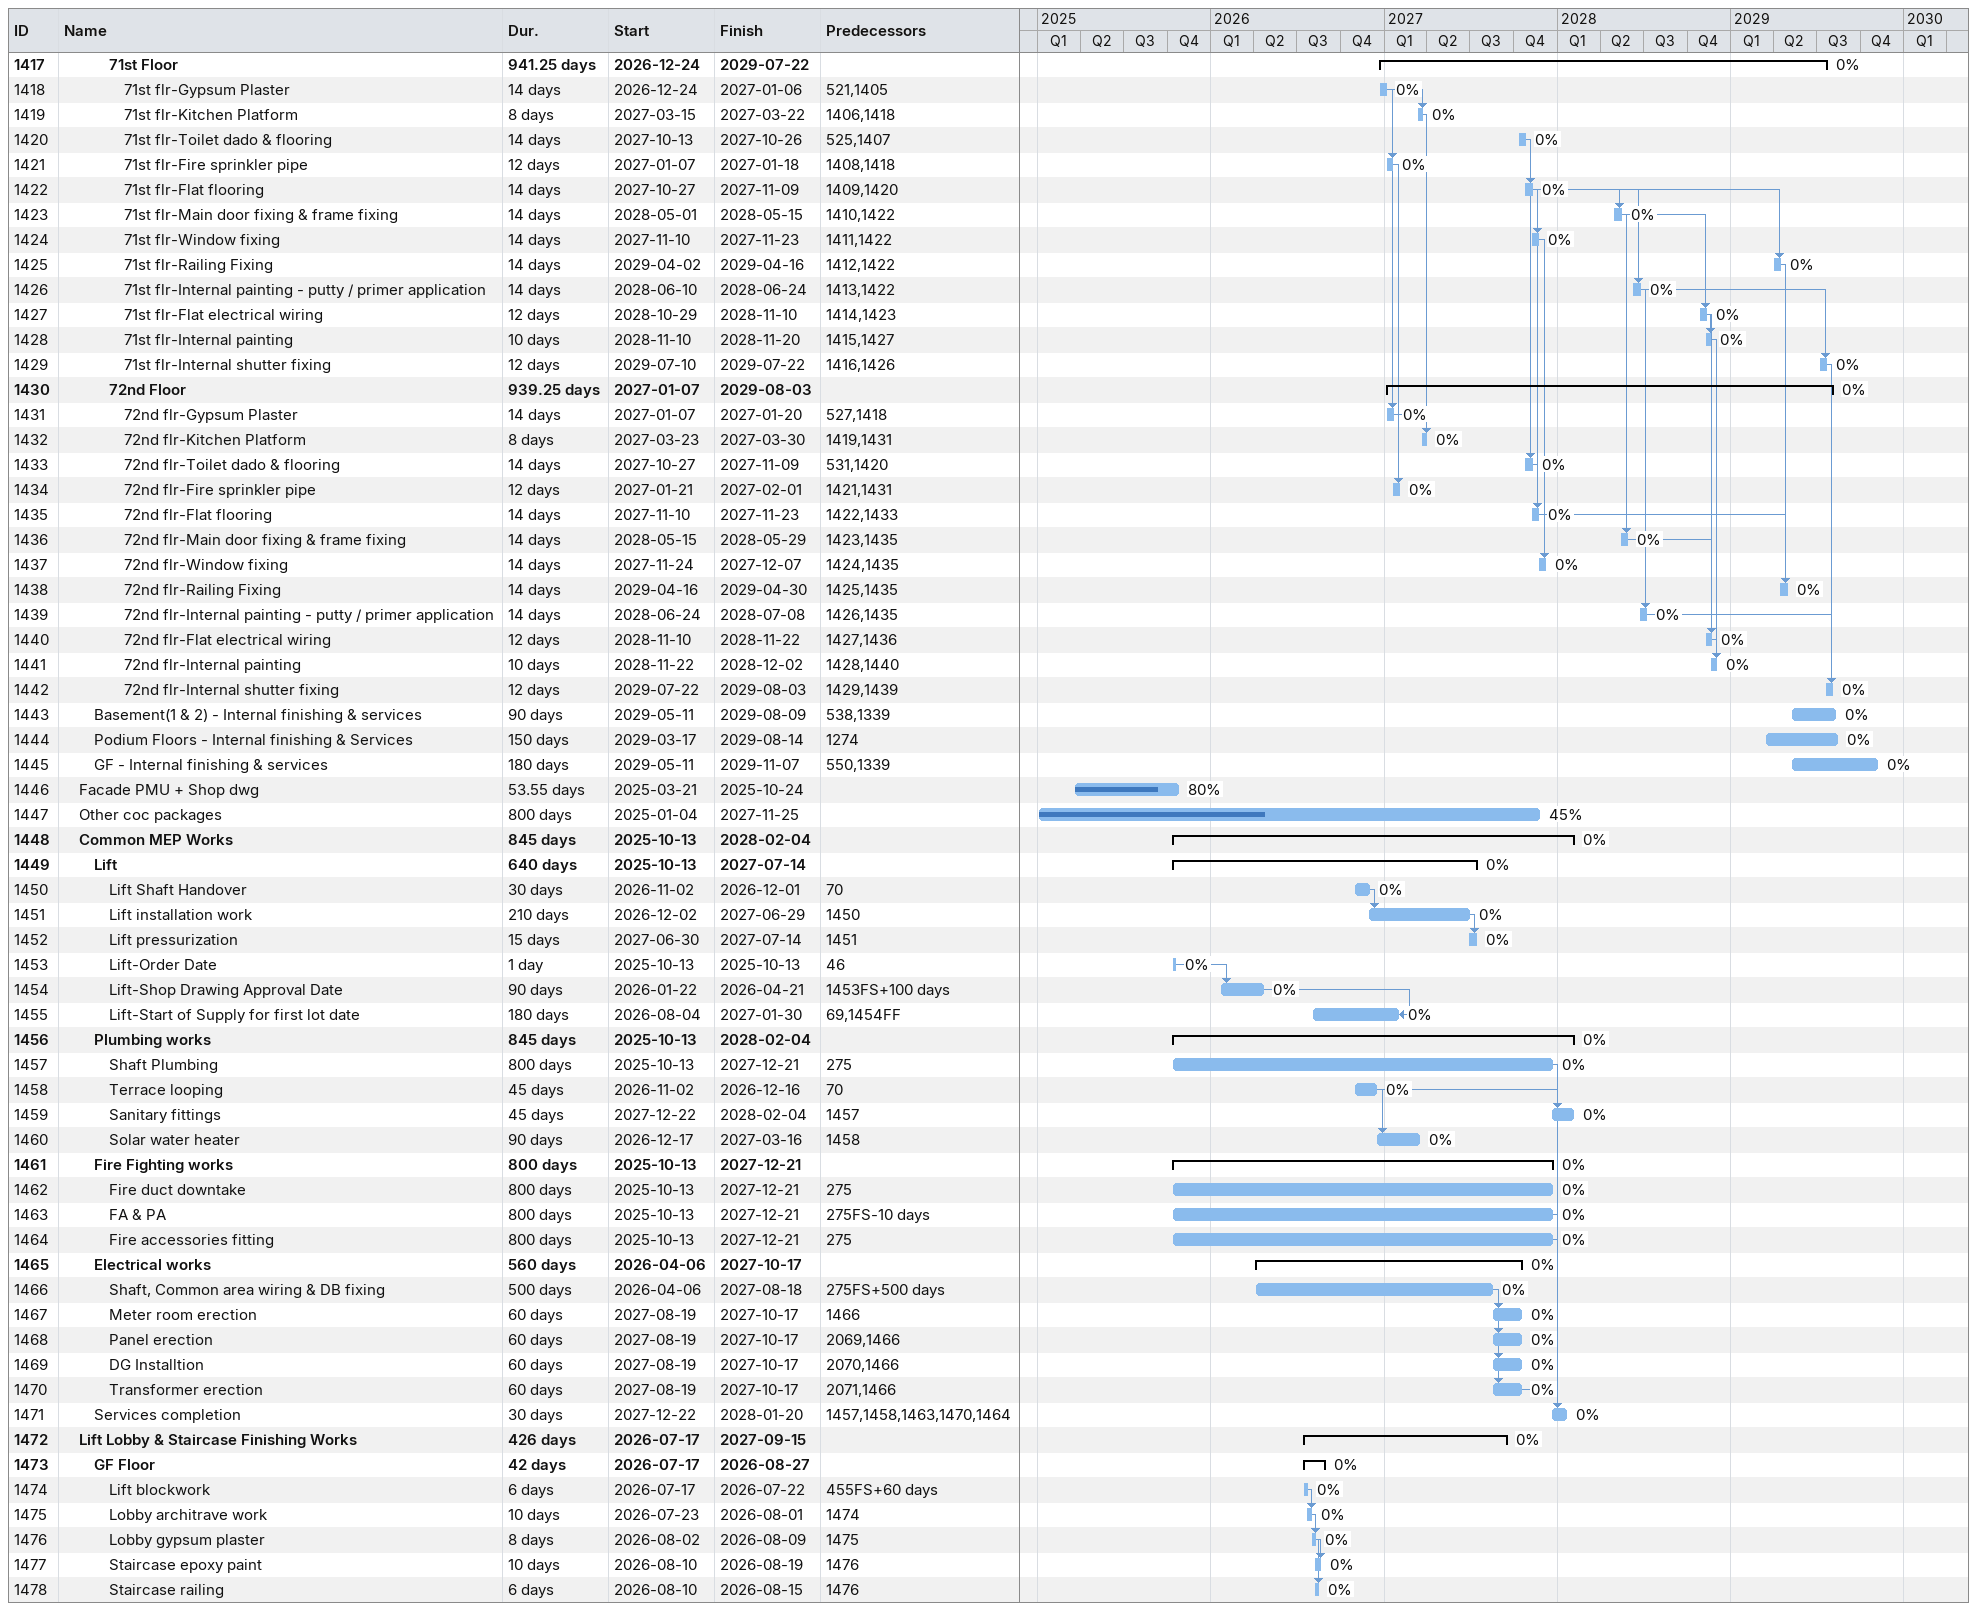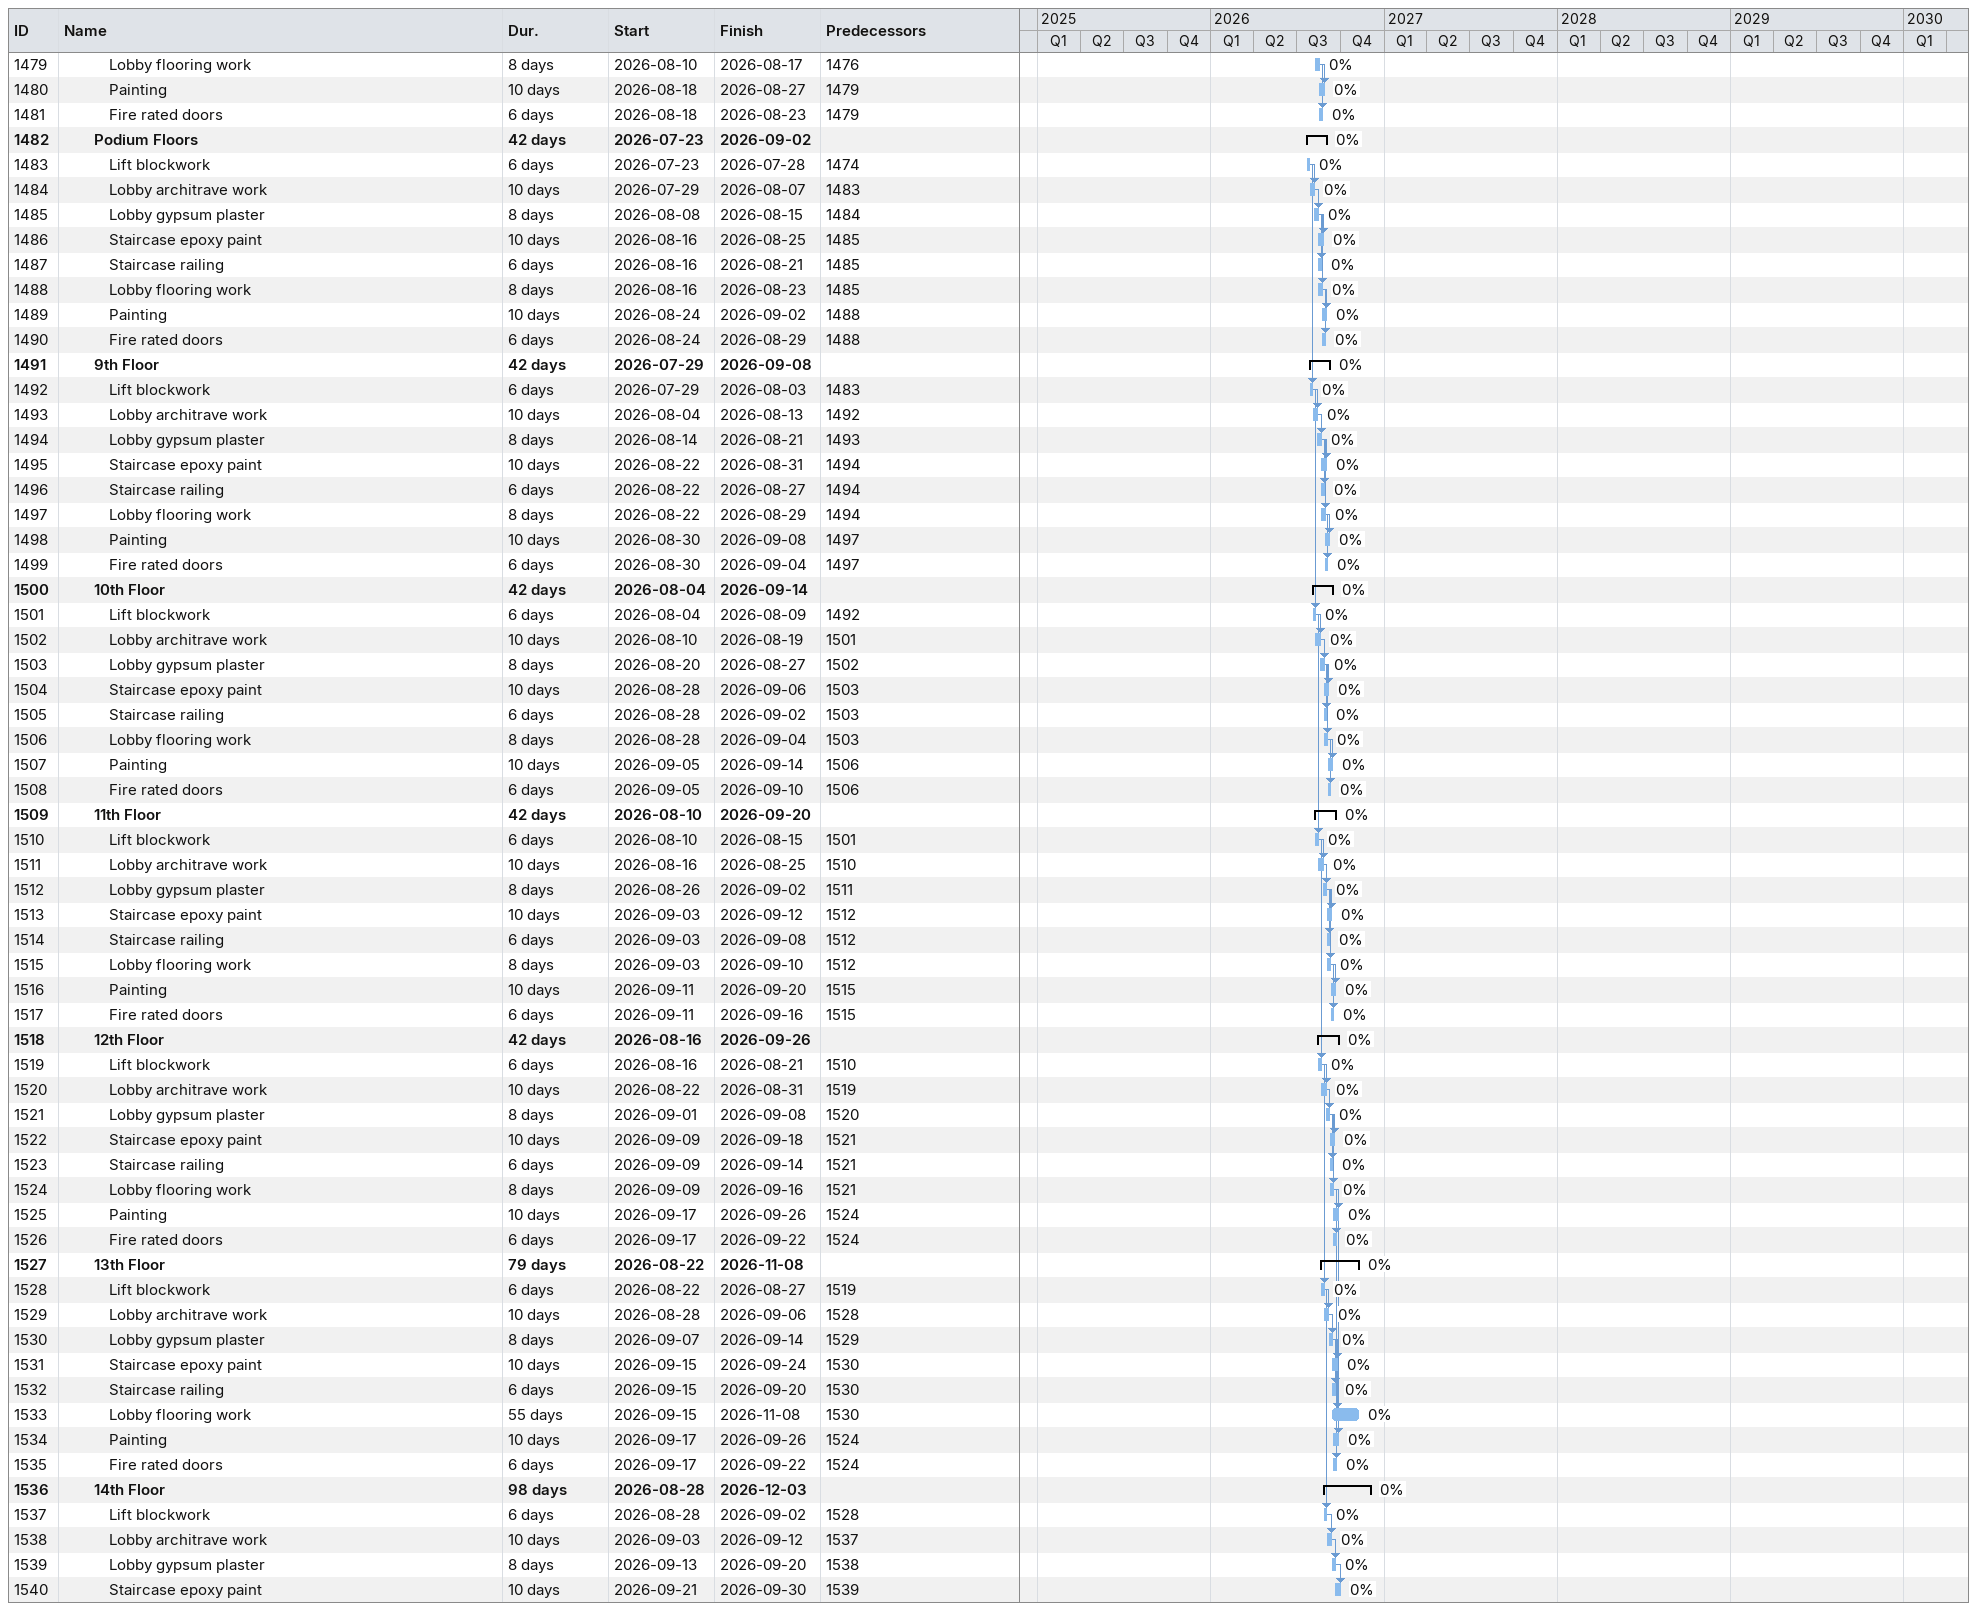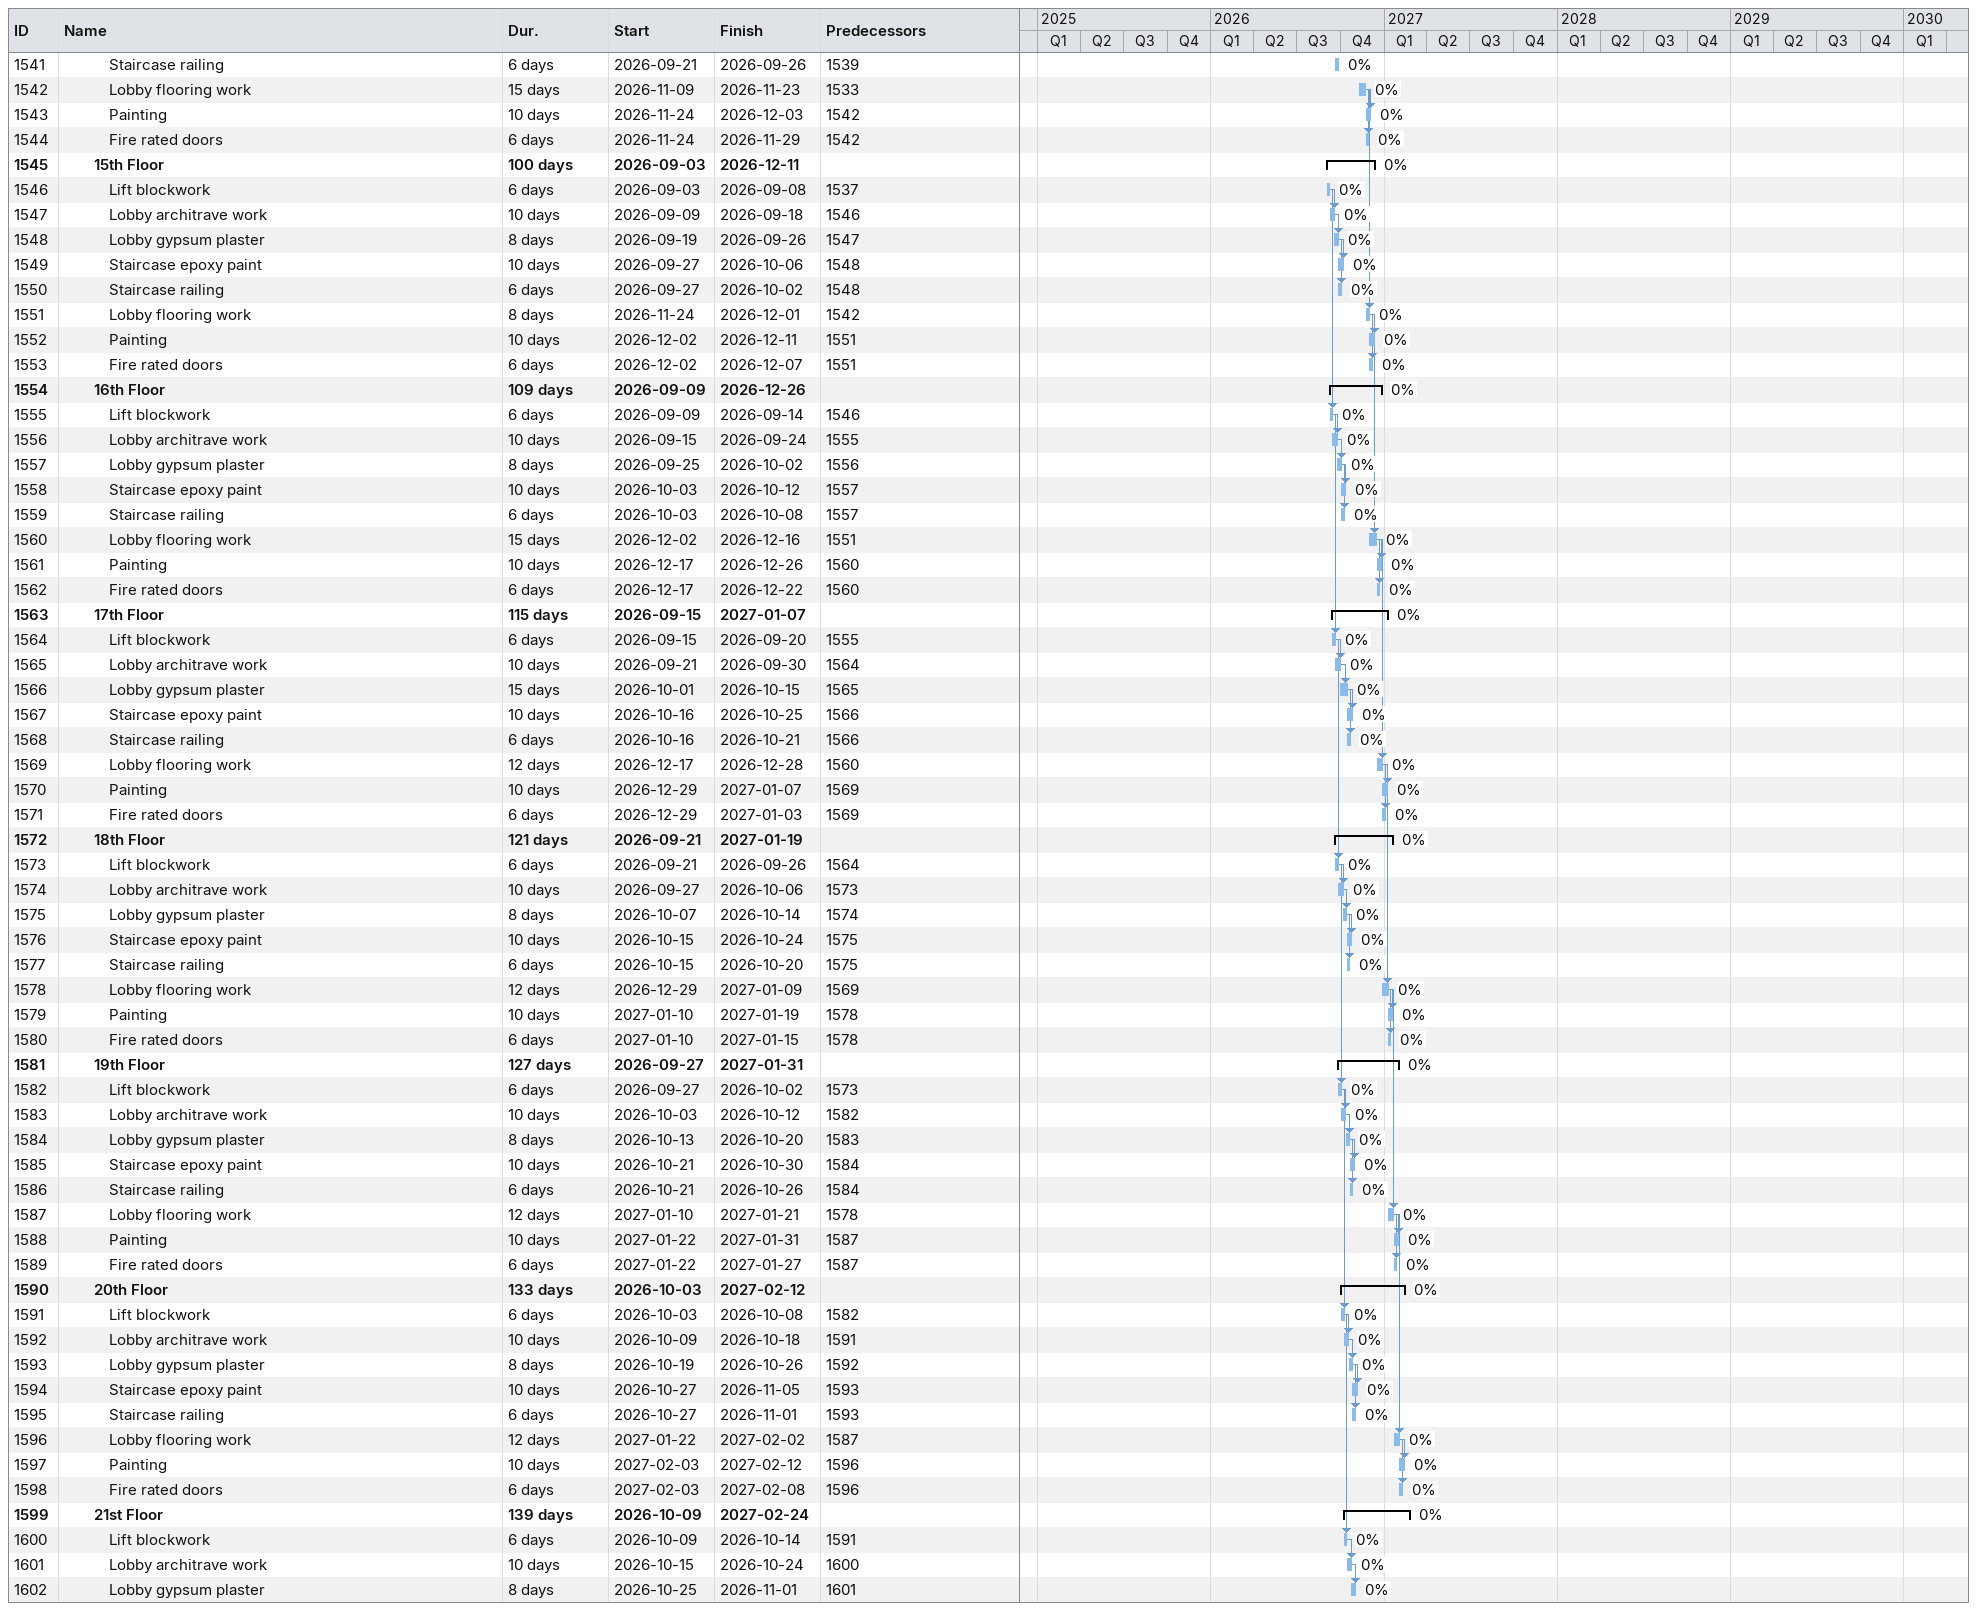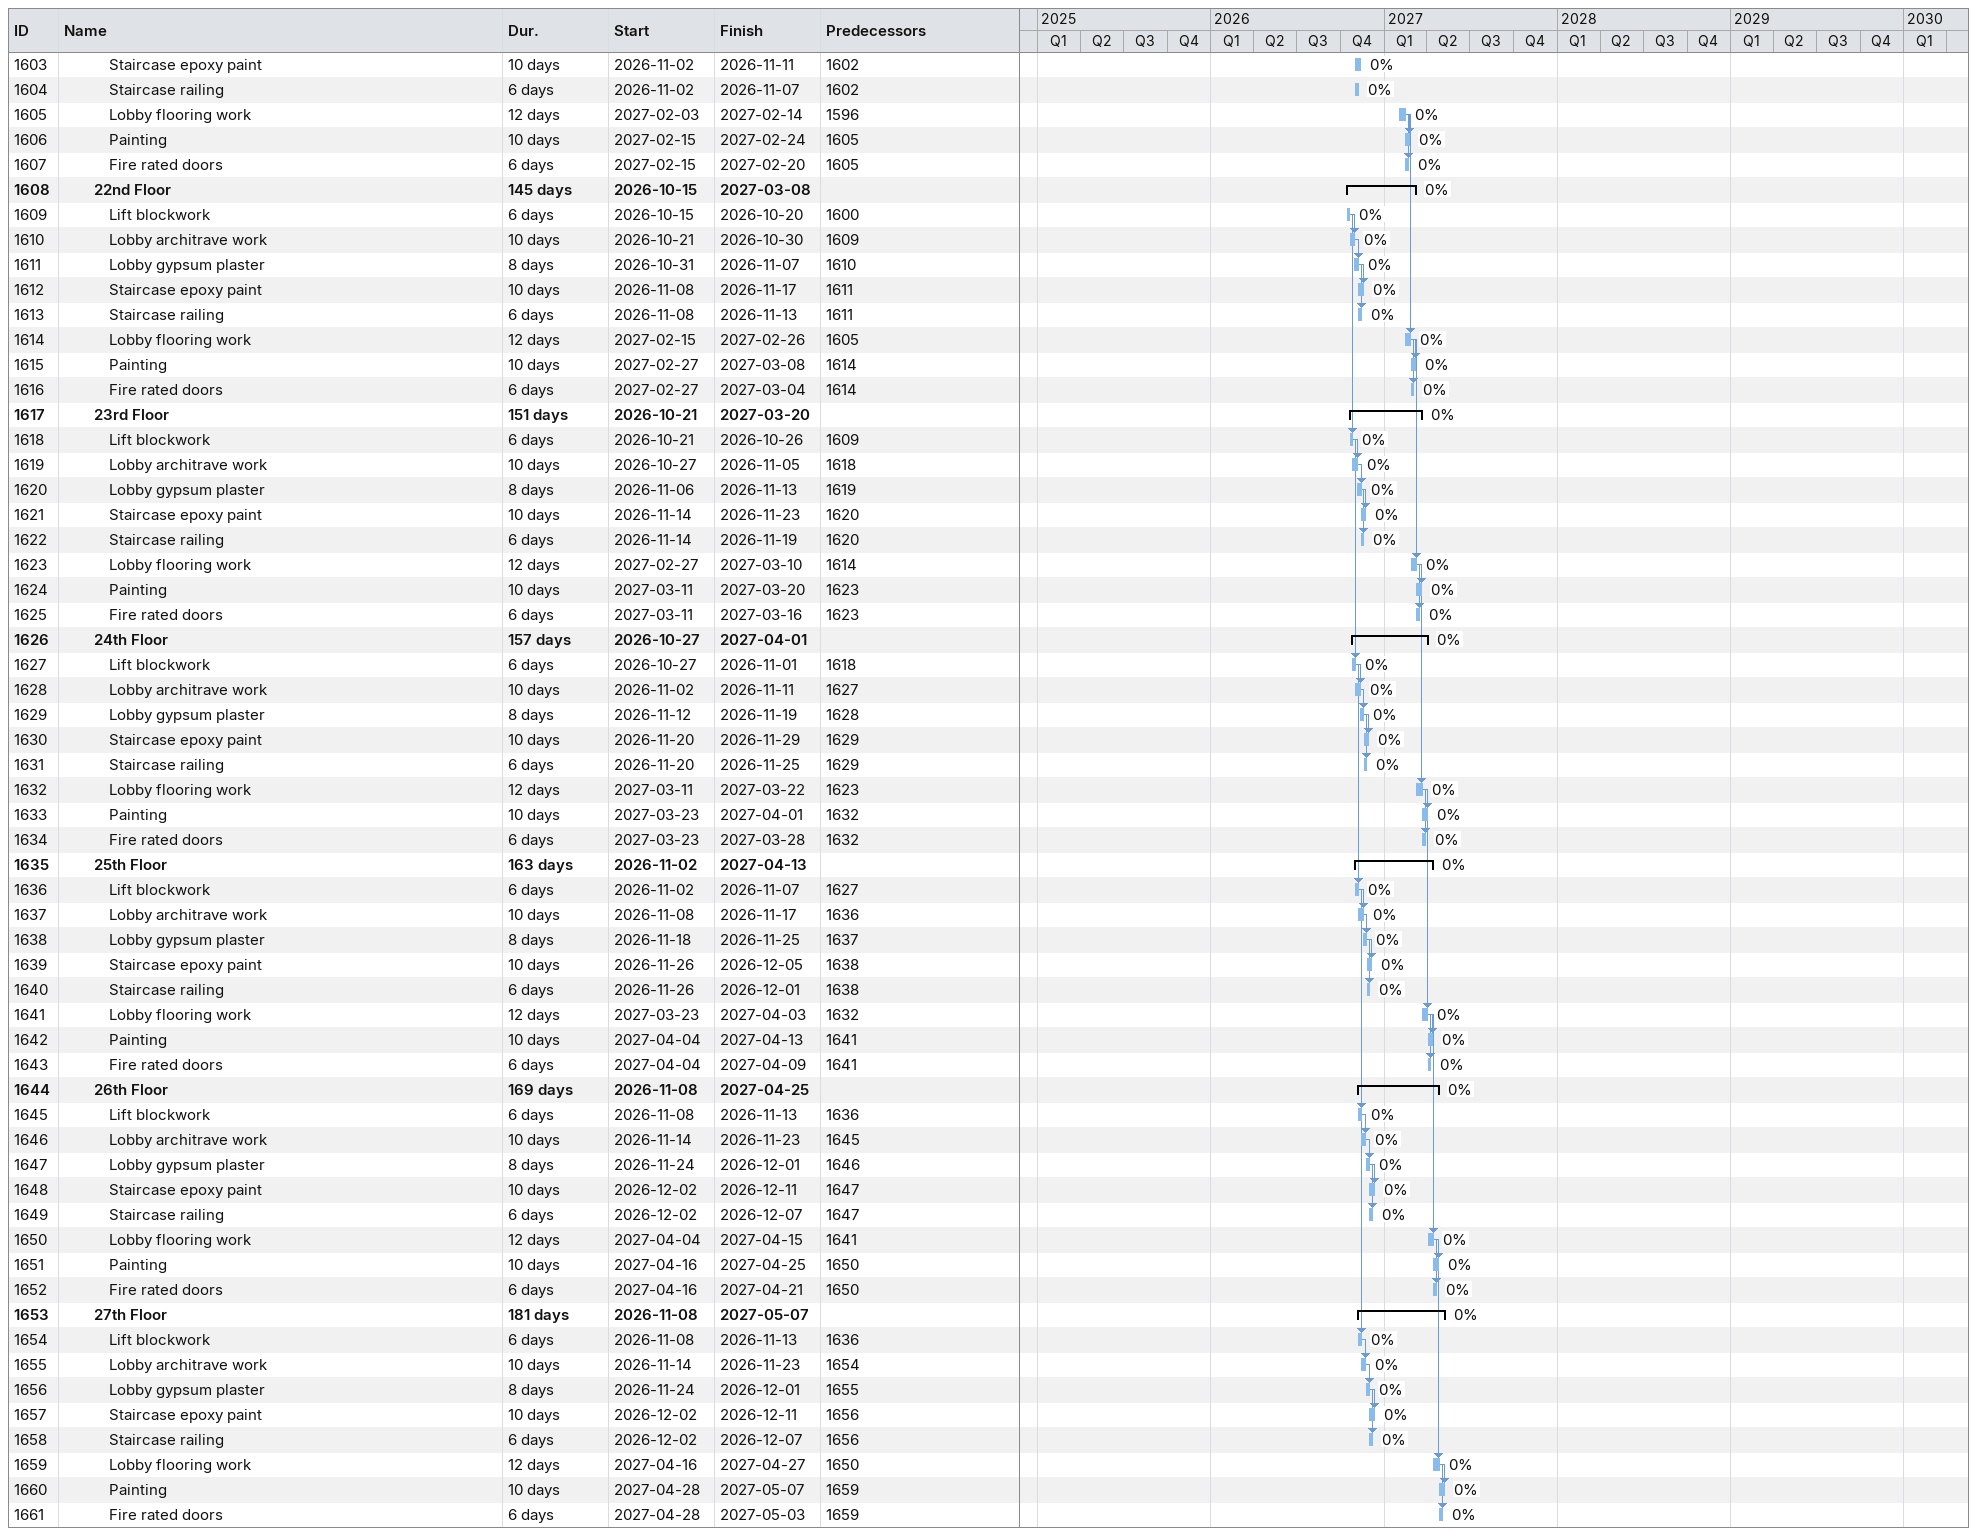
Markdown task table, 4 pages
| ID | Level | Task | Duration | Start | Finish | Predecessors | % complete |
|---|---|---|---|---|---|---|---|
| 1417 | 4 | **71st Floor** | 941.25d | 2026-12-24 | 2029-07-22 |  | 0 |
| 1418 | 5 | 71st flr-Gypsum Plaster | 14d | 2026-12-24 | 2027-01-06 | 521, 1405 | 0 |
| 1419 | 5 | 71st flr-Kitchen Platform | 8d | 2027-03-15 | 2027-03-22 | 1406, 1418 | 0 |
| 1420 | 5 | 71st flr-Toilet dado & flooring | 14d | 2027-10-13 | 2027-10-26 | 525, 1407 | 0 |
| 1421 | 5 | 71st flr-Fire sprinkler pipe | 12d | 2027-01-07 | 2027-01-18 | 1408, 1418 | 0 |
| 1422 | 5 | 71st flr-Flat flooring | 14d | 2027-10-27 | 2027-11-09 | 1409, 1420 | 0 |
| 1423 | 5 | 71st flr-Main door fixing & frame fixing | 14d | 2028-05-01 | 2028-05-15 | 1410, 1422 | 0 |
| 1424 | 5 | 71st flr-Window fixing | 14d | 2027-11-10 | 2027-11-23 | 1411, 1422 | 0 |
| 1425 | 5 | 71st flr-Railing Fixing | 14d | 2029-04-02 | 2029-04-16 | 1412, 1422 | 0 |
| 1426 | 5 | 71st flr-Internal painting - putty / primer application | 14d | 2028-06-10 | 2028-06-24 | 1413, 1422 | 0 |
| 1427 | 5 | 71st flr-Flat electrical wiring | 12d | 2028-10-29 | 2028-11-10 | 1414, 1423 | 0 |
| 1428 | 5 | 71st flr-Internal painting | 10d | 2028-11-10 | 2028-11-20 | 1415, 1427 | 0 |
| 1429 | 5 | 71st flr-Internal shutter fixing | 12d | 2029-07-10 | 2029-07-22 | 1416, 1426 | 0 |
| 1430 | 4 | **72nd Floor** | 939.25d | 2027-01-07 | 2029-08-03 |  | 0 |
| 1431 | 5 | 72nd flr-Gypsum Plaster | 14d | 2027-01-07 | 2027-01-20 | 527, 1418 | 0 |
| 1432 | 5 | 72nd flr-Kitchen Platform | 8d | 2027-03-23 | 2027-03-30 | 1419, 1431 | 0 |
| 1433 | 5 | 72nd flr-Toilet dado & flooring | 14d | 2027-10-27 | 2027-11-09 | 531, 1420 | 0 |
| 1434 | 5 | 72nd flr-Fire sprinkler pipe | 12d | 2027-01-21 | 2027-02-01 | 1421, 1431 | 0 |
| 1435 | 5 | 72nd flr-Flat flooring | 14d | 2027-11-10 | 2027-11-23 | 1422, 1433 | 0 |
| 1436 | 5 | 72nd flr-Main door fixing & frame fixing | 14d | 2028-05-15 | 2028-05-29 | 1423, 1435 | 0 |
| 1437 | 5 | 72nd flr-Window fixing | 14d | 2027-11-24 | 2027-12-07 | 1424, 1435 | 0 |
| 1438 | 5 | 72nd flr-Railing Fixing | 14d | 2029-04-16 | 2029-04-30 | 1425, 1435 | 0 |
| 1439 | 5 | 72nd flr-Internal painting - putty / primer application | 14d | 2028-06-24 | 2028-07-08 | 1426, 1435 | 0 |
| 1440 | 5 | 72nd flr-Flat electrical wiring | 12d | 2028-11-10 | 2028-11-22 | 1427, 1436 | 0 |
| 1441 | 5 | 72nd flr-Internal painting | 10d | 2028-11-22 | 2028-12-02 | 1428, 1440 | 0 |
| 1442 | 5 | 72nd flr-Internal shutter fixing | 12d | 2029-07-22 | 2029-08-03 | 1429, 1439 | 0 |
| 1443 | 3 | Basement(1 & 2) - Internal finishing & services | 90d | 2029-05-11 | 2029-08-09 | 538, 1339 | 0 |
| 1444 | 3 | Podium Floors - Internal finishing & Services | 150d | 2029-03-17 | 2029-08-14 | 1274 | 0 |
| 1445 | 3 | GF - Internal finishing & services | 180d | 2029-05-11 | 2029-11-07 | 550, 1339 | 0 |
| 1446 | 2 | Facade PMU + Shop dwg | 53.55d | 2025-03-21 | 2025-10-24 |  | 80 |
| 1447 | 2 | Other coc packages | 800d | 2025-01-04 | 2027-11-25 |  | 45 |
| 1448 | 2 | **Common MEP Works** | 845d | 2025-10-13 | 2028-02-04 |  | 0 |
| 1449 | 3 | **Lift** | 640d | 2025-10-13 | 2027-07-14 |  | 0 |
| 1450 | 4 | Lift Shaft Handover | 30d | 2026-11-02 | 2026-12-01 | 70 | 0 |
| 1451 | 4 | Lift installation work | 210d | 2026-12-02 | 2027-06-29 | 1450 | 0 |
| 1452 | 4 | Lift pressurization | 15d | 2027-06-30 | 2027-07-14 | 1451 | 0 |
| 1453 | 4 | Lift-Order Date | 1d | 2025-10-13 | 2025-10-13 | 46 | 0 |
| 1454 | 4 | Lift-Shop Drawing Approval Date | 90d | 2026-01-22 | 2026-04-21 | 1453FS+100d | 0 |
| 1455 | 4 | Lift-Start of Supply for first lot date | 180d | 2026-08-04 | 2027-01-30 | 69, 1454FF | 0 |
| 1456 | 3 | **Plumbing works** | 845d | 2025-10-13 | 2028-02-04 |  | 0 |
| 1457 | 4 | Shaft Plumbing | 800d | 2025-10-13 | 2027-12-21 | 275 | 0 |
| 1458 | 4 | Terrace looping | 45d | 2026-11-02 | 2026-12-16 | 70 | 0 |
| 1459 | 4 | Sanitary fittings | 45d | 2027-12-22 | 2028-02-04 | 1457 | 0 |
| 1460 | 4 | Solar water heater | 90d | 2026-12-17 | 2027-03-16 | 1458 | 0 |
| 1461 | 3 | **Fire Fighting works** | 800d | 2025-10-13 | 2027-12-21 |  | 0 |
| 1462 | 4 | Fire duct downtake | 800d | 2025-10-13 | 2027-12-21 | 275 | 0 |
| 1463 | 4 | FA & PA | 800d | 2025-10-13 | 2027-12-21 | 275FS-10d | 0 |
| 1464 | 4 | Fire accessories fitting | 800d | 2025-10-13 | 2027-12-21 | 275 | 0 |
| 1465 | 3 | **Electrical works** | 560d | 2026-04-06 | 2027-10-17 |  | 0 |
| 1466 | 4 | Shaft, Common area wiring & DB fixing | 500d | 2026-04-06 | 2027-08-18 | 275FS+500d | 0 |
| 1467 | 4 | Meter room erection | 60d | 2027-08-19 | 2027-10-17 | 1466 | 0 |
| 1468 | 4 | Panel erection | 60d | 2027-08-19 | 2027-10-17 | 2069, 1466 | 0 |
| 1469 | 4 | DG Installtion | 60d | 2027-08-19 | 2027-10-17 | 2070, 1466 | 0 |
| 1470 | 4 | Transformer erection | 60d | 2027-08-19 | 2027-10-17 | 2071, 1466 | 0 |
| 1471 | 3 | Services completion | 30d | 2027-12-22 | 2028-01-20 | 1457, 1458, 1463, 1470, 1464 | 0 |
| 1472 | 2 | **Lift Lobby & Staircase Finishing Works** | 426d | 2026-07-17 | 2027-09-15 |  | 0 |
| 1473 | 3 | **GF Floor** | 42d | 2026-07-17 | 2026-08-27 |  | 0 |
| 1474 | 4 | Lift blockwork | 6d | 2026-07-17 | 2026-07-22 | 455FS+60d | 0 |
| 1475 | 4 | Lobby architrave work | 10d | 2026-07-23 | 2026-08-01 | 1474 | 0 |
| 1476 | 4 | Lobby gypsum plaster | 8d | 2026-08-02 | 2026-08-09 | 1475 | 0 |
| 1477 | 4 | Staircase epoxy paint | 10d | 2026-08-10 | 2026-08-19 | 1476 | 0 |
| 1478 | 4 | Staircase railing | 6d | 2026-08-10 | 2026-08-15 | 1476 | 0 |
| 1479 | 4 | Lobby flooring work | 8d | 2026-08-10 | 2026-08-17 | 1476 | 0 |
| 1480 | 4 | Painting | 10d | 2026-08-18 | 2026-08-27 | 1479 | 0 |
| 1481 | 4 | Fire rated doors | 6d | 2026-08-18 | 2026-08-23 | 1479 | 0 |
| 1482 | 3 | **Podium Floors** | 42d | 2026-07-23 | 2026-09-02 |  | 0 |
| 1483 | 4 | Lift blockwork | 6d | 2026-07-23 | 2026-07-28 | 1474 | 0 |
| 1484 | 4 | Lobby architrave work | 10d | 2026-07-29 | 2026-08-07 | 1483 | 0 |
| 1485 | 4 | Lobby gypsum plaster | 8d | 2026-08-08 | 2026-08-15 | 1484 | 0 |
| 1486 | 4 | Staircase epoxy paint | 10d | 2026-08-16 | 2026-08-25 | 1485 | 0 |
| 1487 | 4 | Staircase railing | 6d | 2026-08-16 | 2026-08-21 | 1485 | 0 |
| 1488 | 4 | Lobby flooring work | 8d | 2026-08-16 | 2026-08-23 | 1485 | 0 |
| 1489 | 4 | Painting | 10d | 2026-08-24 | 2026-09-02 | 1488 | 0 |
| 1490 | 4 | Fire rated doors | 6d | 2026-08-24 | 2026-08-29 | 1488 | 0 |
| 1491 | 3 | **9th Floor** | 42d | 2026-07-29 | 2026-09-08 |  | 0 |
| 1492 | 4 | Lift blockwork | 6d | 2026-07-29 | 2026-08-03 | 1483 | 0 |
| 1493 | 4 | Lobby architrave work | 10d | 2026-08-04 | 2026-08-13 | 1492 | 0 |
| 1494 | 4 | Lobby gypsum plaster | 8d | 2026-08-14 | 2026-08-21 | 1493 | 0 |
| 1495 | 4 | Staircase epoxy paint | 10d | 2026-08-22 | 2026-08-31 | 1494 | 0 |
| 1496 | 4 | Staircase railing | 6d | 2026-08-22 | 2026-08-27 | 1494 | 0 |
| 1497 | 4 | Lobby flooring work | 8d | 2026-08-22 | 2026-08-29 | 1494 | 0 |
| 1498 | 4 | Painting | 10d | 2026-08-30 | 2026-09-08 | 1497 | 0 |
| 1499 | 4 | Fire rated doors | 6d | 2026-08-30 | 2026-09-04 | 1497 | 0 |
| 1500 | 3 | **10th Floor** | 42d | 2026-08-04 | 2026-09-14 |  | 0 |
| 1501 | 4 | Lift blockwork | 6d | 2026-08-04 | 2026-08-09 | 1492 | 0 |
| 1502 | 4 | Lobby architrave work | 10d | 2026-08-10 | 2026-08-19 | 1501 | 0 |
| 1503 | 4 | Lobby gypsum plaster | 8d | 2026-08-20 | 2026-08-27 | 1502 | 0 |
| 1504 | 4 | Staircase epoxy paint | 10d | 2026-08-28 | 2026-09-06 | 1503 | 0 |
| 1505 | 4 | Staircase railing | 6d | 2026-08-28 | 2026-09-02 | 1503 | 0 |
| 1506 | 4 | Lobby flooring work | 8d | 2026-08-28 | 2026-09-04 | 1503 | 0 |
| 1507 | 4 | Painting | 10d | 2026-09-05 | 2026-09-14 | 1506 | 0 |
| 1508 | 4 | Fire rated doors | 6d | 2026-09-05 | 2026-09-10 | 1506 | 0 |
| 1509 | 3 | **11th Floor** | 42d | 2026-08-10 | 2026-09-20 |  | 0 |
| 1510 | 4 | Lift blockwork | 6d | 2026-08-10 | 2026-08-15 | 1501 | 0 |
| 1511 | 4 | Lobby architrave work | 10d | 2026-08-16 | 2026-08-25 | 1510 | 0 |
| 1512 | 4 | Lobby gypsum plaster | 8d | 2026-08-26 | 2026-09-02 | 1511 | 0 |
| 1513 | 4 | Staircase epoxy paint | 10d | 2026-09-03 | 2026-09-12 | 1512 | 0 |
| 1514 | 4 | Staircase railing | 6d | 2026-09-03 | 2026-09-08 | 1512 | 0 |
| 1515 | 4 | Lobby flooring work | 8d | 2026-09-03 | 2026-09-10 | 1512 | 0 |
| 1516 | 4 | Painting | 10d | 2026-09-11 | 2026-09-20 | 1515 | 0 |
| 1517 | 4 | Fire rated doors | 6d | 2026-09-11 | 2026-09-16 | 1515 | 0 |
| 1518 | 3 | **12th Floor** | 42d | 2026-08-16 | 2026-09-26 |  | 0 |
| 1519 | 4 | Lift blockwork | 6d | 2026-08-16 | 2026-08-21 | 1510 | 0 |
| 1520 | 4 | Lobby architrave work | 10d | 2026-08-22 | 2026-08-31 | 1519 | 0 |
| 1521 | 4 | Lobby gypsum plaster | 8d | 2026-09-01 | 2026-09-08 | 1520 | 0 |
| 1522 | 4 | Staircase epoxy paint | 10d | 2026-09-09 | 2026-09-18 | 1521 | 0 |
| 1523 | 4 | Staircase railing | 6d | 2026-09-09 | 2026-09-14 | 1521 | 0 |
| 1524 | 4 | Lobby flooring work | 8d | 2026-09-09 | 2026-09-16 | 1521 | 0 |
| 1525 | 4 | Painting | 10d | 2026-09-17 | 2026-09-26 | 1524 | 0 |
| 1526 | 4 | Fire rated doors | 6d | 2026-09-17 | 2026-09-22 | 1524 | 0 |
| 1527 | 3 | **13th Floor** | 79d | 2026-08-22 | 2026-11-08 |  | 0 |
| 1528 | 4 | Lift blockwork | 6d | 2026-08-22 | 2026-08-27 | 1519 | 0 |
| 1529 | 4 | Lobby architrave work | 10d | 2026-08-28 | 2026-09-06 | 1528 | 0 |
| 1530 | 4 | Lobby gypsum plaster | 8d | 2026-09-07 | 2026-09-14 | 1529 | 0 |
| 1531 | 4 | Staircase epoxy paint | 10d | 2026-09-15 | 2026-09-24 | 1530 | 0 |
| 1532 | 4 | Staircase railing | 6d | 2026-09-15 | 2026-09-20 | 1530 | 0 |
| 1533 | 4 | Lobby flooring work | 55d | 2026-09-15 | 2026-11-08 | 1530 | 0 |
| 1534 | 4 | Painting | 10d | 2026-09-17 | 2026-09-26 | 1524 | 0 |
| 1535 | 4 | Fire rated doors | 6d | 2026-09-17 | 2026-09-22 | 1524 | 0 |
| 1536 | 3 | **14th Floor** | 98d | 2026-08-28 | 2026-12-03 |  | 0 |
| 1537 | 4 | Lift blockwork | 6d | 2026-08-28 | 2026-09-02 | 1528 | 0 |
| 1538 | 4 | Lobby architrave work | 10d | 2026-09-03 | 2026-09-12 | 1537 | 0 |
| 1539 | 4 | Lobby gypsum plaster | 8d | 2026-09-13 | 2026-09-20 | 1538 | 0 |
| 1540 | 4 | Staircase epoxy paint | 10d | 2026-09-21 | 2026-09-30 | 1539 | 0 |
| 1541 | 4 | Staircase railing | 6d | 2026-09-21 | 2026-09-26 | 1539 | 0 |
| 1542 | 4 | Lobby flooring work | 15d | 2026-11-09 | 2026-11-23 | 1533 | 0 |
| 1543 | 4 | Painting | 10d | 2026-11-24 | 2026-12-03 | 1542 | 0 |
| 1544 | 4 | Fire rated doors | 6d | 2026-11-24 | 2026-11-29 | 1542 | 0 |
| 1545 | 3 | **15th Floor** | 100d | 2026-09-03 | 2026-12-11 |  | 0 |
| 1546 | 4 | Lift blockwork | 6d | 2026-09-03 | 2026-09-08 | 1537 | 0 |
| 1547 | 4 | Lobby architrave work | 10d | 2026-09-09 | 2026-09-18 | 1546 | 0 |
| 1548 | 4 | Lobby gypsum plaster | 8d | 2026-09-19 | 2026-09-26 | 1547 | 0 |
| 1549 | 4 | Staircase epoxy paint | 10d | 2026-09-27 | 2026-10-06 | 1548 | 0 |
| 1550 | 4 | Staircase railing | 6d | 2026-09-27 | 2026-10-02 | 1548 | 0 |
| 1551 | 4 | Lobby flooring work | 8d | 2026-11-24 | 2026-12-01 | 1542 | 0 |
| 1552 | 4 | Painting | 10d | 2026-12-02 | 2026-12-11 | 1551 | 0 |
| 1553 | 4 | Fire rated doors | 6d | 2026-12-02 | 2026-12-07 | 1551 | 0 |
| 1554 | 3 | **16th Floor** | 109d | 2026-09-09 | 2026-12-26 |  | 0 |
| 1555 | 4 | Lift blockwork | 6d | 2026-09-09 | 2026-09-14 | 1546 | 0 |
| 1556 | 4 | Lobby architrave work | 10d | 2026-09-15 | 2026-09-24 | 1555 | 0 |
| 1557 | 4 | Lobby gypsum plaster | 8d | 2026-09-25 | 2026-10-02 | 1556 | 0 |
| 1558 | 4 | Staircase epoxy paint | 10d | 2026-10-03 | 2026-10-12 | 1557 | 0 |
| 1559 | 4 | Staircase railing | 6d | 2026-10-03 | 2026-10-08 | 1557 | 0 |
| 1560 | 4 | Lobby flooring work | 15d | 2026-12-02 | 2026-12-16 | 1551 | 0 |
| 1561 | 4 | Painting | 10d | 2026-12-17 | 2026-12-26 | 1560 | 0 |
| 1562 | 4 | Fire rated doors | 6d | 2026-12-17 | 2026-12-22 | 1560 | 0 |
| 1563 | 3 | **17th Floor** | 115d | 2026-09-15 | 2027-01-07 |  | 0 |
| 1564 | 4 | Lift blockwork | 6d | 2026-09-15 | 2026-09-20 | 1555 | 0 |
| 1565 | 4 | Lobby architrave work | 10d | 2026-09-21 | 2026-09-30 | 1564 | 0 |
| 1566 | 4 | Lobby gypsum plaster | 15d | 2026-10-01 | 2026-10-15 | 1565 | 0 |
| 1567 | 4 | Staircase epoxy paint | 10d | 2026-10-16 | 2026-10-25 | 1566 | 0 |
| 1568 | 4 | Staircase railing | 6d | 2026-10-16 | 2026-10-21 | 1566 | 0 |
| 1569 | 4 | Lobby flooring work | 12d | 2026-12-17 | 2026-12-28 | 1560 | 0 |
| 1570 | 4 | Painting | 10d | 2026-12-29 | 2027-01-07 | 1569 | 0 |
| 1571 | 4 | Fire rated doors | 6d | 2026-12-29 | 2027-01-03 | 1569 | 0 |
| 1572 | 3 | **18th Floor** | 121d | 2026-09-21 | 2027-01-19 |  | 0 |
| 1573 | 4 | Lift blockwork | 6d | 2026-09-21 | 2026-09-26 | 1564 | 0 |
| 1574 | 4 | Lobby architrave work | 10d | 2026-09-27 | 2026-10-06 | 1573 | 0 |
| 1575 | 4 | Lobby gypsum plaster | 8d | 2026-10-07 | 2026-10-14 | 1574 | 0 |
| 1576 | 4 | Staircase epoxy paint | 10d | 2026-10-15 | 2026-10-24 | 1575 | 0 |
| 1577 | 4 | Staircase railing | 6d | 2026-10-15 | 2026-10-20 | 1575 | 0 |
| 1578 | 4 | Lobby flooring work | 12d | 2026-12-29 | 2027-01-09 | 1569 | 0 |
| 1579 | 4 | Painting | 10d | 2027-01-10 | 2027-01-19 | 1578 | 0 |
| 1580 | 4 | Fire rated doors | 6d | 2027-01-10 | 2027-01-15 | 1578 | 0 |
| 1581 | 3 | **19th Floor** | 127d | 2026-09-27 | 2027-01-31 |  | 0 |
| 1582 | 4 | Lift blockwork | 6d | 2026-09-27 | 2026-10-02 | 1573 | 0 |
| 1583 | 4 | Lobby architrave work | 10d | 2026-10-03 | 2026-10-12 | 1582 | 0 |
| 1584 | 4 | Lobby gypsum plaster | 8d | 2026-10-13 | 2026-10-20 | 1583 | 0 |
| 1585 | 4 | Staircase epoxy paint | 10d | 2026-10-21 | 2026-10-30 | 1584 | 0 |
| 1586 | 4 | Staircase railing | 6d | 2026-10-21 | 2026-10-26 | 1584 | 0 |
| 1587 | 4 | Lobby flooring work | 12d | 2027-01-10 | 2027-01-21 | 1578 | 0 |
| 1588 | 4 | Painting | 10d | 2027-01-22 | 2027-01-31 | 1587 | 0 |
| 1589 | 4 | Fire rated doors | 6d | 2027-01-22 | 2027-01-27 | 1587 | 0 |
| 1590 | 3 | **20th Floor** | 133d | 2026-10-03 | 2027-02-12 |  | 0 |
| 1591 | 4 | Lift blockwork | 6d | 2026-10-03 | 2026-10-08 | 1582 | 0 |
| 1592 | 4 | Lobby architrave work | 10d | 2026-10-09 | 2026-10-18 | 1591 | 0 |
| 1593 | 4 | Lobby gypsum plaster | 8d | 2026-10-19 | 2026-10-26 | 1592 | 0 |
| 1594 | 4 | Staircase epoxy paint | 10d | 2026-10-27 | 2026-11-05 | 1593 | 0 |
| 1595 | 4 | Staircase railing | 6d | 2026-10-27 | 2026-11-01 | 1593 | 0 |
| 1596 | 4 | Lobby flooring work | 12d | 2027-01-22 | 2027-02-02 | 1587 | 0 |
| 1597 | 4 | Painting | 10d | 2027-02-03 | 2027-02-12 | 1596 | 0 |
| 1598 | 4 | Fire rated doors | 6d | 2027-02-03 | 2027-02-08 | 1596 | 0 |
| 1599 | 3 | **21st Floor** | 139d | 2026-10-09 | 2027-02-24 |  | 0 |
| 1600 | 4 | Lift blockwork | 6d | 2026-10-09 | 2026-10-14 | 1591 | 0 |
| 1601 | 4 | Lobby architrave work | 10d | 2026-10-15 | 2026-10-24 | 1600 | 0 |
| 1602 | 4 | Lobby gypsum plaster | 8d | 2026-10-25 | 2026-11-01 | 1601 | 0 |
| 1603 | 4 | Staircase epoxy paint | 10d | 2026-11-02 | 2026-11-11 | 1602 | 0 |
| 1604 | 4 | Staircase railing | 6d | 2026-11-02 | 2026-11-07 | 1602 | 0 |
| 1605 | 4 | Lobby flooring work | 12d | 2027-02-03 | 2027-02-14 | 1596 | 0 |
| 1606 | 4 | Painting | 10d | 2027-02-15 | 2027-02-24 | 1605 | 0 |
| 1607 | 4 | Fire rated doors | 6d | 2027-02-15 | 2027-02-20 | 1605 | 0 |
| 1608 | 3 | **22nd Floor** | 145d | 2026-10-15 | 2027-03-08 |  | 0 |
| 1609 | 4 | Lift blockwork | 6d | 2026-10-15 | 2026-10-20 | 1600 | 0 |
| 1610 | 4 | Lobby architrave work | 10d | 2026-10-21 | 2026-10-30 | 1609 | 0 |
| 1611 | 4 | Lobby gypsum plaster | 8d | 2026-10-31 | 2026-11-07 | 1610 | 0 |
| 1612 | 4 | Staircase epoxy paint | 10d | 2026-11-08 | 2026-11-17 | 1611 | 0 |
| 1613 | 4 | Staircase railing | 6d | 2026-11-08 | 2026-11-13 | 1611 | 0 |
| 1614 | 4 | Lobby flooring work | 12d | 2027-02-15 | 2027-02-26 | 1605 | 0 |
| 1615 | 4 | Painting | 10d | 2027-02-27 | 2027-03-08 | 1614 | 0 |
| 1616 | 4 | Fire rated doors | 6d | 2027-02-27 | 2027-03-04 | 1614 | 0 |
| 1617 | 3 | **23rd Floor** | 151d | 2026-10-21 | 2027-03-20 |  | 0 |
| 1618 | 4 | Lift blockwork | 6d | 2026-10-21 | 2026-10-26 | 1609 | 0 |
| 1619 | 4 | Lobby architrave work | 10d | 2026-10-27 | 2026-11-05 | 1618 | 0 |
| 1620 | 4 | Lobby gypsum plaster | 8d | 2026-11-06 | 2026-11-13 | 1619 | 0 |
| 1621 | 4 | Staircase epoxy paint | 10d | 2026-11-14 | 2026-11-23 | 1620 | 0 |
| 1622 | 4 | Staircase railing | 6d | 2026-11-14 | 2026-11-19 | 1620 | 0 |
| 1623 | 4 | Lobby flooring work | 12d | 2027-02-27 | 2027-03-10 | 1614 | 0 |
| 1624 | 4 | Painting | 10d | 2027-03-11 | 2027-03-20 | 1623 | 0 |
| 1625 | 4 | Fire rated doors | 6d | 2027-03-11 | 2027-03-16 | 1623 | 0 |
| 1626 | 3 | **24th Floor** | 157d | 2026-10-27 | 2027-04-01 |  | 0 |
| 1627 | 4 | Lift blockwork | 6d | 2026-10-27 | 2026-11-01 | 1618 | 0 |
| 1628 | 4 | Lobby architrave work | 10d | 2026-11-02 | 2026-11-11 | 1627 | 0 |
| 1629 | 4 | Lobby gypsum plaster | 8d | 2026-11-12 | 2026-11-19 | 1628 | 0 |
| 1630 | 4 | Staircase epoxy paint | 10d | 2026-11-20 | 2026-11-29 | 1629 | 0 |
| 1631 | 4 | Staircase railing | 6d | 2026-11-20 | 2026-11-25 | 1629 | 0 |
| 1632 | 4 | Lobby flooring work | 12d | 2027-03-11 | 2027-03-22 | 1623 | 0 |
| 1633 | 4 | Painting | 10d | 2027-03-23 | 2027-04-01 | 1632 | 0 |
| 1634 | 4 | Fire rated doors | 6d | 2027-03-23 | 2027-03-28 | 1632 | 0 |
| 1635 | 3 | **25th Floor** | 163d | 2026-11-02 | 2027-04-13 |  | 0 |
| 1636 | 4 | Lift blockwork | 6d | 2026-11-02 | 2026-11-07 | 1627 | 0 |
| 1637 | 4 | Lobby architrave work | 10d | 2026-11-08 | 2026-11-17 | 1636 | 0 |
| 1638 | 4 | Lobby gypsum plaster | 8d | 2026-11-18 | 2026-11-25 | 1637 | 0 |
| 1639 | 4 | Staircase epoxy paint | 10d | 2026-11-26 | 2026-12-05 | 1638 | 0 |
| 1640 | 4 | Staircase railing | 6d | 2026-11-26 | 2026-12-01 | 1638 | 0 |
| 1641 | 4 | Lobby flooring work | 12d | 2027-03-23 | 2027-04-03 | 1632 | 0 |
| 1642 | 4 | Painting | 10d | 2027-04-04 | 2027-04-13 | 1641 | 0 |
| 1643 | 4 | Fire rated doors | 6d | 2027-04-04 | 2027-04-09 | 1641 | 0 |
| 1644 | 3 | **26th Floor** | 169d | 2026-11-08 | 2027-04-25 |  | 0 |
| 1645 | 4 | Lift blockwork | 6d | 2026-11-08 | 2026-11-13 | 1636 | 0 |
| 1646 | 4 | Lobby architrave work | 10d | 2026-11-14 | 2026-11-23 | 1645 | 0 |
| 1647 | 4 | Lobby gypsum plaster | 8d | 2026-11-24 | 2026-12-01 | 1646 | 0 |
| 1648 | 4 | Staircase epoxy paint | 10d | 2026-12-02 | 2026-12-11 | 1647 | 0 |
| 1649 | 4 | Staircase railing | 6d | 2026-12-02 | 2026-12-07 | 1647 | 0 |
| 1650 | 4 | Lobby flooring work | 12d | 2027-04-04 | 2027-04-15 | 1641 | 0 |
| 1651 | 4 | Painting | 10d | 2027-04-16 | 2027-04-25 | 1650 | 0 |
| 1652 | 4 | Fire rated doors | 6d | 2027-04-16 | 2027-04-21 | 1650 | 0 |
| 1653 | 3 | **27th Floor** | 181d | 2026-11-08 | 2027-05-07 |  | 0 |
| 1654 | 4 | Lift blockwork | 6d | 2026-11-08 | 2026-11-13 | 1636 | 0 |
| 1655 | 4 | Lobby architrave work | 10d | 2026-11-14 | 2026-11-23 | 1654 | 0 |
| 1656 | 4 | Lobby gypsum plaster | 8d | 2026-11-24 | 2026-12-01 | 1655 | 0 |
| 1657 | 4 | Staircase epoxy paint | 10d | 2026-12-02 | 2026-12-11 | 1656 | 0 |
| 1658 | 4 | Staircase railing | 6d | 2026-12-02 | 2026-12-07 | 1656 | 0 |
| 1659 | 4 | Lobby flooring work | 12d | 2027-04-16 | 2027-04-27 | 1650 | 0 |
| 1660 | 4 | Painting | 10d | 2027-04-28 | 2027-05-07 | 1659 | 0 |
| 1661 | 4 | Fire rated doors | 6d | 2027-04-28 | 2027-05-03 | 1659 | 0 |
